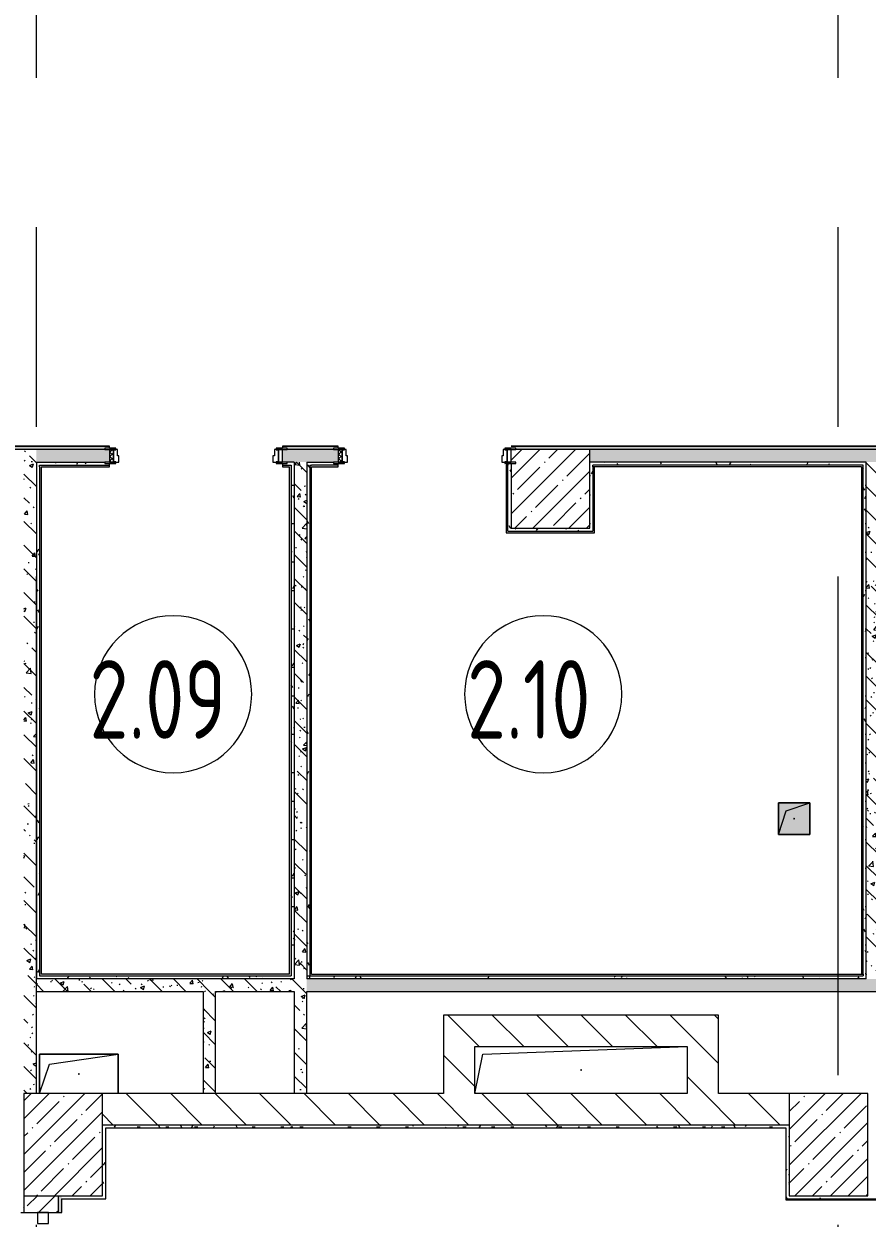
# Model space of a CAD drawing. Header units: millimetres. Extents: x -625 to 415037, y -3642 to 102118.
# Drawn here: x 224252 to 229617, y 10756 to 18359 of the extents above; entities that cross this region are included whole.
import ezdxf

# ---------------------------------------------------------------- set-up
doc = ezdxf.new("R2010")
doc.units = ezdxf.units.MM
doc.linetypes.add('Осевая', pattern=[6350, 1270, -952.5, 3175, -952.5])
for name, color, linetype, lineweight in [('A-AREA-IDEN', 7, 'Continuous', 9), ('A-DOOR-FRAM-2', 7, 'Continuous', 5), ('A-GENM', 7, 'Continuous', 9), ('A-GLAZ-CWMG', 7, 'Continuous', 9), ('A-GLAZ-CWMG-1', 7, 'Continuous', 20), ('A-WALL', 7, 'Continuous', 5), ('I-WALL', 7, 'Continuous', 5), ('S-COLS', 7, 'Continuous', 9), ('S-COLS-1', 7, 'Continuous', 5), ('Оси-2', 7, 'Осевая', 9)]:
    doc.layers.add(name, color=color, linetype=linetype, lineweight=lineweight)
doc.layers.add('A-AREA-PATT-2', color=7, linetype='Continuous', lineweight=5, true_color=0xcde0ef, transparency=1)
for name, color, linetype, lineweight, true_color in [('A-DOOR-1', 7, 'Continuous', 5, 0xc0c0c0), ('A-DOOR-FRAM-1', 7, 'Continuous', 5, 0xc0c0c0), ('A-WALL-1', 9, 'Continuous', 5, 0x808080), ('A-WALL-FNSH-1', 9, 'Continuous', 5, 0x808080)]:
    doc.layers.add(name, color=color, linetype=linetype, lineweight=lineweight, true_color=true_color)
doc.layers.get('A-DOOR-1').off()
doc.styles.add('СПДС', font='ГОСТ тип А.ttf', dxfattribs={"width": 0.9})
pattern_1 = [(135, (148772.12, -0.94), (-141.42136, -141.42136), [])]
pattern_2 = [(135, (148772.12, -0.94), (-150.8683, -150.8683), [213.36, -35.56, 7.112, -35.56]), (135, (148772.12, 149.83), (-150.8683, -150.8683), []), (50, (148772.12, -0.94), (255.05767, -22.3145), [26.67, -293.37]), (355, (148772.12, -0.94), (-49.3404, 267.4791), [21.336, -234.696]), (100.451, (148793.38, -2.8), (205.7195, 245.16356), [22.666, -249.326]), (46.184, (148772.12, 70.18), (379.511, -58.86), [40.005, -440.055]), (96.636, (148803.75, 65.27), (332.3634, 346.3991), [33.999, -373.989]), (351.184, (148772.12, 70.18), (332.3669, 346.3953), [32.004, -352.044]), (21, (148807.68, 52.4), (212.26017, -143.1711), [26.67, -293.37]), (326, (148807.68, 52.4), (86.5224, 257.8632), [21.336, -234.696]), (71.451, (148825.37, 40.47), (298.78395, 114.6901), [22.666, -249.326]), (37.5, (148772.12, -0.94), (4.32385, 118.37751), [6.706, -225.146, 6.706, -231.546, -235.585]), (37.5, (148772.12, -0.94), (4.32385, 118.37751), [-470.103, 6.706, -228.879]), (7.5, (148772.12, -0.94), (93.54758, 140.2533), [6.706, -129.134, 6.706, -219.812, -89.789]), (7.5, (148772.12, -0.94), (93.54758, 140.2533), [-362.356, 6.706, -83.083]), (327.5, (148692.82, -0.94), (189.82734, -8.02019), [6.706, -82.194, 6.706, -270.662, -368.046]), (327.5, (148692.82, -0.94), (189.82734, -8.02019), [-366.268, 6.706, -361.34]), (317.5, (148657.26, -0.94), (207.38114, 35.59764), [6.706, -108.864, 6.706, -177.495, -261.366]), (317.5, (148657.26, -0.94), (207.38114, 35.59764), [-299.771, 6.706, -254.66])]
pattern_3 = [(45, (-371.384, 104.685), (-14.1421, 14.1421), []), (135, (-371.384, 104.685), (-14.1421, -14.1421), [])]
pattern_4 = [(0, (148772.123, -0.94), (243.84, 60.96), [20.117, -162.763, 20.117, -162.763, -975.36]), (0, (148772.123, -0.94), (243.84, 60.96), [-365.76, 20.117, -345.643, 20.117, -162.763, -426.72]), (0, (148772.123, -0.94), (243.84, 60.96), [-914.4, 20.117, -101.803, 20.117, -284.683]), (120, (148863.563, 29.54), (-174.71291, 180.691634), [20.117, -162.763, 20.117, -162.763, -975.36]), (120, (148863.563, 29.54), (-174.71291, 180.691634), [-365.76, 20.117, -345.643, 20.117, -162.763, -426.72]), (120, (148863.563, 29.54), (-174.71291, 180.691634), [-914.4, 20.117, -101.803, 20.117, -284.683]), (240, (148894.043, 151.46), (-69.12709, -241.651634), [20.117, -162.763, 20.117, -162.763, -975.36]), (240, (148894.043, 151.46), (-69.12709, -241.651634), [-365.76, 20.117, -345.643, 20.117, -162.763, -426.72]), (240, (148894.043, 151.46), (-69.12709, -241.651634), [-914.4, 20.117, -101.803, 20.117, -284.683])]

# ---------------------------------------------------------------- blocks, each defined once
blk = doc.blocks.new('BSC_Колонна _Прямоугольная - 650х500-23287315-Объем проектирования 2 этажа')
at = {"layer": 'S-COLS-1'}
h = blk.add_hatch(dxfattribs=at)
h.set_pattern_fill('FP_82', color=256, style=0, pattern_type=2)
h.set_pattern_definition([(135, (11225, -75730), (-114.04925, -114.04925), []), (135, (11225, -75615.95), (-114.04925, -114.04925), [201.612, -40.322, 6.706, -33.617])])
h.paths.add_polyline_path([(325, -250), (325, 250), (-325, 250), (-325, -250)])
for p, q in [((325, 250), (-325, 250)), ((-325, 250), (-325, -250)), ((325, -250), (325, 250)), ((-325, -250), (325, -250))]:
    blk.add_line(p, q, dxfattribs=at)
blk = doc.blocks.new('BSC_Колонна _Прямоугольная - 500х500-V361-Объем проектирования 2 этажа')
at = {"layer": 'S-COLS-1'}
h = blk.add_hatch(dxfattribs=at)
h.set_pattern_fill('FP_111', color=256, style=0, pattern_type=2)
h.set_pattern_definition([(45, (-78830, -15400), (-114.04925, 114.04925), []), (45, (-78715.95, -15400), (-114.04925, 114.04925), [201.613, -40.323, 6.706, -33.617])])
h.paths.add_polyline_path([(236.7, -250), (250, -250), (250, 250), (-250, 250), (-250, 170), (-220, 170), (-220, 162), (-250, 162), (-250, -250), (60.1, -250)])
for p, q in [((250, 250), (-220, 250)), ((250, -250), (250, 250)), ((-250, 162), (-250, -250)), ((-250, -250), (250, -250))]:
    blk.add_line(p, q, dxfattribs=at)
blk = doc.blocks.new('110_Дверь_СКБ_1Ст_Внутренняя1 - Д-4 _л_ 1100x2100h_су мгн-32399984-Объем проектирования 2 этажа')
at = {"layer": 'A-DOOR-FRAM-2'}
h = blk.add_hatch(dxfattribs=at)
h.set_pattern_fill('FP_200', color=256, style=0, pattern_type=2)
h.set_pattern_definition(pattern_3)
h.paths.add_polyline_path([(-512.5, -40), (-512.5, 40), (-537.5, 40), (-537.5, -40)])
at = {"layer": 'A-DOOR-FRAM-1'}
for p, q in [((-497.5, 48), (-567.5, 48)), ((-567.5, 48), (-567.5, 40)), ((-567.5, 40), (-497.5, 40)), ((-512.5, 40), (-537.5, 40)), ((-537.5, 40), (-537.5, -40)), ((-487.5, 40), (-512.5, 40)), ((-512.5, 40), (-512.5, -40)), ((-512.5, -40), (-512.5, 40)), ((-497.5, 40), (-512.5, 40)), ((-512.5, 40), (-512.5, 39)), ((-512.5, 39), (-497.5, 39)), ((-497.5, 40), (-497.5, 48)), ((-497.5, 39), (-497.5, 40)), ((-487.5, 0), (-487.5, 40)), ((-477.5, 0), (-487.5, 0)), ((-477.5, -40), (-477.5, 0)), ((512.5, 0), (502.5, 0)), ((502.5, 0), (502.5, -40)), ((512.5, 40), (512.5, 0)), ((537.5, 40), (512.5, 40)), ((592.5, 48), (522.5, 48)), ((522.5, 48), (522.5, 40)), ((537.5, 40), (522.5, 40)), ((522.5, 40), (522.5, 39)), ((522.5, 40), (592.5, 40)), ((522.5, 39), (537.5, 39)), ((537.5, -40), (537.5, 40)), ((562.5, 40), (537.5, 40)), ((537.5, 40), (537.5, -40)), ((537.5, 39), (537.5, 40)), ((562.5, -40), (562.5, 40)), ((592.5, 40), (592.5, 48)), ((-497.5, -40), (-567.5, -40)), ((-567.5, -40), (-567.5, -48)), ((-567.5, -48), (-497.5, -48)), ((-537.5, -40), (-512.5, -40)), ((-497.5, -39), (-512.5, -39)), ((-512.5, -39), (-512.5, -40)), ((-512.5, -40), (-477.5, -40)), ((-512.5, -40), (-497.5, -40)), ((-497.5, -40), (-497.5, -39)), ((-497.5, -48), (-497.5, -40)), ((502.5, -40), (537.5, -40)), ((537.5, -39), (522.5, -39)), ((522.5, -39), (522.5, -40)), ((522.5, -40), (537.5, -40)), ((592.5, -40), (522.5, -40)), ((522.5, -40), (522.5, -48)), ((522.5, -48), (592.5, -48)), ((537.5, -40), (537.5, -39)), ((537.5, -40), (562.5, -40)), ((592.5, -48), (592.5, -40))]:
    blk.add_line(p, q, dxfattribs=at)
blk = doc.blocks.new('GM_Отверстие прямоугольное _в плите_ - Отверстие-V381-Объем проектирования 2 этажа')
at = {"layer": 'A-GENM'}
for p, q in [((-250, -125), (-250, 125)), ((-250, 125), (250, 125)), ((250, 125), (-250, 125)), ((-250, 125), (-250, -125)), ((-187.5, 62.5), (250, 125)), ((250, 125), (250, -125)), ((250, -125), (250, 125)), ((-250, -125), (-187.5, 62.5))]:
    blk.add_line(p, q, dxfattribs=at)
for start, end in [(360, 180), (180, 360)]:
    blk.add_arc((0, 0), 2.5, start, end, dxfattribs=at)
blk = doc.blocks.new('GM_Отверстие прямоугольное _в плите_ - Отверстие-V379-Объем проектирования 2 этажа')
at = {"layer": 'A-GENM'}
for p, q in [((-100, -100), (-100, 100)), ((-100, 100), (100, 100)), ((100, 100), (-100, 100)), ((-100, 100), (-100, -100)), ((-50, 50), (100, 100)), ((100, 100), (100, -100)), ((100, -100), (100, 100)), ((-100, -100), (-50, 50)), ((100, -100), (-100, -100)), ((-100, -100), (100, -100))]:
    blk.add_line(p, q, dxfattribs=at)
for start, end in [(360, 180), (180, 360)]:
    blk.add_arc((0, 0), 2.5, start, end, dxfattribs=at)
blk = doc.blocks.new('110_Дверь_СКБ_1Ст_Внутренняя1 - Д-5 _л_ 1100x2100h_су мгн EIW30-32897889-Объем проектирования 2 этажа')
at = {"layer": 'A-DOOR-FRAM-2'}
h = blk.add_hatch(dxfattribs=at)
h.set_pattern_fill('FP_200', color=256, style=0, pattern_type=2)
h.set_pattern_definition(pattern_3)
h.paths.add_polyline_path([(-537.5, -40), (-512.5, -39), (-512.5, 40), (-537.5, 40), (-537.5, -39)])
at = {"layer": 'A-DOOR-FRAM-1'}
for p, q in [((-497.5, 48), (-567.5, 48)), ((-567.5, 48), (-567.5, 40)), ((-567.5, 40), (-497.5, 40)), ((-512.5, 40), (-537.5, 40)), ((-537.5, 40), (-537.5, -40)), ((-487.5, 40), (-512.5, 40)), ((-512.5, 40), (-512.5, -40)), ((-512.5, -40), (-512.5, 40)), ((-497.5, 40), (-512.5, 40)), ((-512.5, 40), (-512.5, 39)), ((-512.5, 39), (-497.5, 39)), ((-497.5, 40), (-497.5, 48)), ((-497.5, 39), (-497.5, 40)), ((-487.5, 0), (-487.5, 40)), ((-477.5, 0), (-487.5, 0)), ((-477.5, -40), (-477.5, 0)), ((512.5, 0), (502.5, 0)), ((502.5, 0), (502.5, -40)), ((512.5, 40), (512.5, 0)), ((537.5, 40), (512.5, 40)), ((592.5, 48), (522.5, 48)), ((522.5, 48), (522.5, 40)), ((537.5, 40), (522.5, 40)), ((522.5, 40), (522.5, 39)), ((522.5, 40), (592.5, 40)), ((522.5, 39), (537.5, 39)), ((537.5, -40), (537.5, 40)), ((562.5, 40), (537.5, 40)), ((537.5, 40), (537.5, -40)), ((537.5, 39), (537.5, 40)), ((562.5, -40), (562.5, 40)), ((592.5, 40), (592.5, 48)), ((-497.5, -40), (-567.5, -40)), ((-567.5, -40), (-567.5, -48)), ((-567.5, -48), (-497.5, -48)), ((-537.5, -40), (-512.5, -40)), ((-497.5, -39), (-512.5, -39)), ((-512.5, -39), (-512.5, -40)), ((-512.5, -40), (-477.5, -40)), ((-512.5, -40), (-497.5, -40)), ((-497.5, -40), (-497.5, -39)), ((-497.5, -48), (-497.5, -40)), ((502.5, -40), (537.5, -40)), ((537.5, -39), (522.5, -39)), ((522.5, -39), (522.5, -40)), ((522.5, -40), (537.5, -40)), ((592.5, -40), (522.5, -40)), ((522.5, -40), (522.5, -48)), ((522.5, -48), (592.5, -48)), ((537.5, -40), (537.5, -39)), ((537.5, -40), (562.5, -40)), ((592.5, -48), (592.5, -40))]:
    blk.add_line(p, q, dxfattribs=at)
blk = doc.blocks.new('GM_Отверстие прямоугольное _в плите_ - Отверстие-23877123-Объем проектирования 2 этажа')
at = {"layer": 'A-GENM'}
for p, q in [((-675, -150), (-625, 100)), ((-625, 100), (675, 150))]:
    blk.add_line(p, q, dxfattribs=at)
for start, end in [(360, 180), (180, 360)]:
    blk.add_arc((0, 0), 2.5, start, end, dxfattribs=at)
blk = doc.blocks.new('BSC_Колонна _Прямоугольная - 650х500-V424-Объем проектирования 2 этажа')
at = {"layer": 'S-COLS-1'}
h = blk.add_hatch(dxfattribs=at)
h.set_pattern_fill('FP_173', color=256, style=0, pattern_type=2)
h.set_pattern_definition([(135, (11225, -80600), (-114.04925, -114.04925), []), (135, (11225, -80485.95), (-114.04925, -114.04925), [201.612, -40.322, 6.706, -33.617])])
h.paths.add_polyline_path([(325, -250), (325, 250), (-325, 250), (-325, -250), (105, -250)])
for p, q in [((325, 250), (-325, 250)), ((-325, 250), (-325, -250)), ((325, -250), (325, 250)), ((-325, -250), (325, -250))]:
    blk.add_line(p, q, dxfattribs=at)
blk = doc.blocks.new('Прямоугольный импост - 50 x 70 мм-31927764-Объем проектирования 2 этажа')
at = {"layer": 'A-GLAZ-CWMG-1'}
for p, q in [((-70, 35), (0, 35)), ((-70, -35), (-70, 35)), ((0, 35), (0, -35)), ((0, -35), (-70, -35))]:
    blk.add_line(p, q, dxfattribs=at)
blk = doc.blocks.new('Марка_Помещения - Номер-25198446-Объем проектирования 2 этажа')
at = {"layer": 'A-AREA-IDEN'}
for start, end in [(360, 180), (180, 360)]:
    blk.add_arc((0, 0), 2.5, start, end, dxfattribs=at)

msp = doc.modelspace()

# ---------------------------------------------------------------- hatches: boundary and pattern name
at = {"layer": 'A-AREA-PATT-2'}
for points in [[(224363.1, 12304.6), (225946.4, 12304.6), (225946.4, 15543.6), (225896.9, 15543.6), (225896.9, 15538.1), (225940.9, 15538.1), (225940.9, 12310.1), (224363.1, 12310.1), (224363.1, 15538.1), (224796.9, 15538.1), (224796.9, 15543.6), (224357.6, 15543.6), (224357.6, 12304.6)], [(229622.1, 10871.1), (230901.6, 10871.1), (230901.6, 10875.1), (229102.1, 10875.1), (229102.3, 10871.1), (229126.6, 10871.1)]]:
    msp.add_hatch(color=256, dxfattribs=at).paths.add_polyline_path(points)
h = msp.add_hatch(color=256, dxfattribs=at)
h.paths.add_polyline_path([(226077.4, 12304.6), (229586.4, 12304.6), (229586.4, 15543.6), (227877.6, 15543.6), (227877.6, 15123.6), (227326.6, 15123.6), (227326.6, 15543.6), (227321.1, 15543.6), (227321.1, 15118.1), (227883.1, 15118.1), (227883.1, 15538.1), (229580.9, 15538.1), (229580.9, 12310.1), (226082.9, 12310.1), (226082.9, 15538.1), (226252.1, 15538.1), (226250.6, 15543.6), (226077.4, 15543.6), (226077.4, 12305.4)])
h.paths.add_polyline_path([(229107.7, 13199.1), (229252.9, 13199.1), (229252.9, 13399.1), (229052.9, 13399.1), (229052.9, 13199.1)])
at = {"layer": 'I-WALL'}
h = msp.add_hatch(dxfattribs=at)
h.set_pattern_fill('FP_191', color=256, style=0, pattern_type=2)
h.set_pattern_definition(pattern_4)
h.paths.add_polyline_path([(229830.5, 15649.1), (230222.1, 15649.3), (230222.1, 15657.1), (230252.1, 15657.1), (230252.1, 15669.1), (227352.1, 15669.1), (227352.1, 15657.1), (227382.1, 15657.1), (227382.1, 15649.1), (229611.9, 15649.1)])
h.paths.add_polyline_path([(231772.1, 15649.1), (231772.1, 15669.1), (231352.1, 15669.1), (231352.1, 15657.1), (231382.1, 15657.1), (231382.1, 15649.1), (231392.5, 15649.1)])
h.paths.add_polyline_path([(224252.1, 15649.1), (224766.9, 15649.1), (224766.9, 15657.1), (224796.9, 15657.1), (224796.9, 15669.1), (222312.1, 15669.1), (222312.1, 15649.1), (223325.8, 15649.1)])
h.paths.add_polyline_path([(226222.1, 15649.1), (226222.1, 15657.1), (226252.1, 15657.1), (226252.1, 15669.1), (225896.9, 15669.1), (225896.9, 15657.1), (225926.9, 15657.1), (225926.9, 15649.1), (226216.8, 15649.1)])
h = msp.add_hatch(dxfattribs=at)
h.set_pattern_fill('FP_41', color=256, style=0, pattern_type=2)
h.set_pattern_definition(pattern_2)
h.paths.add_polyline_path([(224332.1, 11549.1), (224331.9, 15649.1), (224252.1, 15649.1), (224252.1, 11549.1)])
h = msp.add_hatch(dxfattribs=at)
h.set_pattern_fill('FP_41', color=256, style=0, pattern_type=2)
h.set_pattern_definition(pattern_2)
h.paths.add_polyline_path([(232732.2, 15569.1), (232972.1, 15569.3), (232972.1, 15649.1), (231352.1, 15649.1), (231352.1, 15569.1), (232197.2, 15569.1)])
h.paths.add_polyline_path([(230252.1, 15569.1), (230252.1, 15649.1), (227852.1, 15649.1), (227852.1, 15569.1), (230222.1, 15569.1)])
h.paths.add_polyline_path([(226252.1, 15569.1), (226252.1, 15649.1), (225896.9, 15649.1), (225896.9, 15569.1), (226222.1, 15569.1)])
h.paths.add_polyline_path([(224796.9, 15569.1), (224796.9, 15649.1), (224332.1, 15649.1), (224332.1, 15569.1), (224771.3, 15569.1)])
h = msp.add_hatch(dxfattribs=at)
h.set_pattern_fill('FP_191', color=256, style=0, pattern_type=2)
h.set_pattern_definition(pattern_4)
h.paths.add_polyline_path([(225951.9, 15549.1), (225951.9, 15569.1), (225926.9, 15569), (225926.9, 15561.1), (225896.9, 15561.1), (225896.9, 15549.1), (225940.9, 15549.1)])
h.paths.add_polyline_path([(224352.1, 15549.1), (224796.9, 15549.1), (224796.9, 15561.1), (224766.9, 15561.1), (224766.9, 15569.1), (224332.1, 15569.1), (224332.1, 15549.1)])
h = msp.add_hatch(dxfattribs=at)
h.set_pattern_fill('FP_191', color=256, style=0, pattern_type=2)
h.set_pattern_definition(pattern_4)
h.paths.add_polyline_path([(224352.1, 12279.1), (224352.1, 15549.1), (224332.1, 15549.1), (224332.1, 12279.1)])
h = msp.add_hatch(dxfattribs=at)
h.set_pattern_fill('FP_191', color=256, style=0, pattern_type=2)
h.set_pattern_definition(pattern_4)
h.paths.add_polyline_path([(225951.9, 12279.1), (225971.9, 12279.1), (225971.9, 15569.1), (225951.9, 15569.1), (225951.9, 12290.1)])
h = msp.add_hatch(dxfattribs=at)
h.set_pattern_fill('FP_41', color=256, style=0, pattern_type=2)
h.set_pattern_definition(pattern_2)
h.paths.add_polyline_path([(226051.9, 11549.1), (226051.9, 15569.1), (225971.9, 15569.1), (225971.9, 11549.1)])
h = msp.add_hatch(dxfattribs=at)
h.set_pattern_fill('FP_191', color=256, style=0, pattern_type=2)
h.set_pattern_definition(pattern_4)
h.paths.add_polyline_path([(226216.8, 15549.1), (226252.1, 15549.1), (226251.6, 15561.1), (226222.1, 15561.1), (226222.1, 15569.1), (226051.9, 15569.1), (226051.9, 15549.1), (226082.9, 15549.1)])
h = msp.add_hatch(dxfattribs=at)
h.set_pattern_fill('FP_191', color=256, style=0, pattern_type=2)
h.set_pattern_definition(pattern_4)
h.paths.add_polyline_path([(226071.9, 12279.1), (226071.9, 15549.1), (226051.9, 15549.1), (226053.1, 12297.9), (226059.6, 12291.3)])
h = msp.add_hatch(dxfattribs=at)
h.set_pattern_fill('FP_191', color=256, style=0, pattern_type=2)
h.set_pattern_definition(pattern_4)
h.paths.add_polyline_path([(227332.1, 15149.1), (227352.1, 15149.1), (227352.1, 15561.1), (227332.1, 15561.1), (227332.1, 15149.9)])
h = msp.add_hatch(dxfattribs=at)
h.set_pattern_fill('FP_191', color=256, style=0, pattern_type=2)
h.set_pattern_definition(pattern_4)
h.paths.add_polyline_path([(229107.7, 15549.1), (229591.9, 15549.1), (229591.8, 15569.1), (227852.1, 15569.1), (227852.1, 15549.1), (228103, 15549.1)])
h = msp.add_hatch(dxfattribs=at)
h.set_pattern_fill('FP_191', color=256, style=0, pattern_type=2)
h.set_pattern_definition(pattern_4)
h.paths.add_polyline_path([(227872.1, 15129.1), (227872.1, 15549.1), (227852.1, 15549.1), (227852.1, 15129.1), (227864.4, 15129.1)])
h = msp.add_hatch(dxfattribs=at)
h.set_pattern_fill('FP_191', color=256, style=0, pattern_type=2)
h.set_pattern_definition(pattern_4)
h.paths.add_polyline_path([(229611.9, 12299.1), (229611.9, 12299.2), (229611.9, 15569.1), (229591.9, 15569.1), (229591.9, 12299.1), (229599.7, 12299.1)])
h = msp.add_hatch(dxfattribs=at)
h.set_pattern_fill('FP_41', color=256, style=0, pattern_type=2)
h.set_pattern_definition(pattern_2)
h.paths.add_polyline_path([(229611.9, 12279.1), (229691.9, 12280.9), (229691.9, 15569.1), (229611.9, 15569.1), (229611.9, 12299.1)])
h = msp.add_hatch(dxfattribs=at)
h.set_pattern_fill('FP_191', color=256, style=0, pattern_type=2)
h.set_pattern_definition(pattern_4)
h.paths.add_polyline_path([(227852.1, 15129.1), (227852.1, 15149.1), (227332.1, 15149.1), (227332.1, 15129.1), (227839.6, 15129.1)])
h = msp.add_hatch(dxfattribs=at)
h.set_pattern_fill('FP_41', color=256, style=0, pattern_type=2)
h.set_pattern_definition(pattern_2)
h.paths.add_polyline_path([(225944.5, 12199.1), (225971.9, 12199.1), (225971.9, 12279.1), (224332.1, 12279.1), (224332.1, 12199.1), (225927, 12199.1)])
h = msp.add_hatch(dxfattribs=at)
h.set_pattern_fill('FP_191', color=256, style=0, pattern_type=2)
h.set_pattern_definition(pattern_4)
h.paths.add_polyline_path([(224352.1, 12279.1), (225951.9, 12279.1), (225951.9, 12299.1), (224352.1, 12299), (224352.1, 12290.1)])
h = msp.add_hatch(dxfattribs=at)
h.set_pattern_fill('FP_191', color=256, style=0, pattern_type=2)
h.set_pattern_definition(pattern_4)
h.paths.add_polyline_path([(229611.9, 12279.1), (229611.9, 12299.1), (226071.9, 12299.1), (226071.9, 12279.1), (229611.4, 12279.1)])
h.paths.add_polyline_path([(226051.9, 12279.1), (226071.9, 12279.1), (226051.9, 12299.1)])
h = msp.add_hatch(dxfattribs=at)
h.set_pattern_fill('FP_41', color=256, style=0, pattern_type=2)
h.set_pattern_definition(pattern_2)
h.paths.add_polyline_path([(232197.2, 12199.1), (233252.1, 12199.1), (233252.1, 12279.1), (226051.9, 12278.9), (226051.9, 12199.1), (231998.7, 12199.1)])
h = msp.add_hatch(dxfattribs=at)
h.set_pattern_fill('FP_41', color=256, style=0, pattern_type=2)
h.set_pattern_definition(pattern_2)
h.paths.add_polyline_path([(225471.9, 11549.1), (225471.9, 12199.1), (225391.9, 12199.1), (225391.9, 11549.1)])
h = msp.add_hatch(dxfattribs=at)
h.set_pattern_fill('FP_23', color=256, style=0, pattern_type=2)
h.set_pattern_definition(pattern_1)
h.paths.add_polyline_path([(226922.1, 11549.1), (227122.1, 11549.1), (227122.1, 12049.1), (226922.1, 12049.1), (226922.1, 11648.9)])
h = msp.add_hatch(dxfattribs=at)
h.set_pattern_fill('FP_23', color=256, style=0, pattern_type=2)
h.set_pattern_definition(pattern_1)
h.paths.add_polyline_path([(227122.1, 11849.1), (228472.1, 11849.1), (228472.1, 12049.1), (227122.1, 12049.1), (227122.1, 11856.1)])
h = msp.add_hatch(dxfattribs=at)
h.set_pattern_fill('FP_23', color=256, style=0, pattern_type=2)
h.set_pattern_definition(pattern_1)
h.paths.add_polyline_path([(228472.1, 11549.1), (228672.1, 11549.1), (228672.1, 12049.1), (228472.1, 12049.1), (228472.1, 11642.1)])
h = msp.add_hatch(dxfattribs=at)
h.set_pattern_fill('FP_23', color=256, style=0, pattern_type=2)
h.set_pattern_definition(pattern_1)
h.paths.add_polyline_path([(228470.1, 11349.1), (229122.1, 11349.1), (229122.1, 11549.1), (224752.1, 11549.1), (224752.1, 11349.1), (227662.3, 11349.1)])
h = msp.add_hatch(dxfattribs=at)
h.set_pattern_fill('FP_191', color=256, style=0, pattern_type=2)
h.set_pattern_definition(pattern_4)
h.paths.add_polyline_path([(225971.9, 11329.1), (229101.1, 11329.1), (229102.1, 11349.1), (224752.1, 11349.1), (224752.1, 11329.1), (225852.6, 11329.1)])
h = msp.add_hatch(dxfattribs=at)
h.set_pattern_fill('FP_191', color=256, style=0, pattern_type=2)
h.set_pattern_definition(pattern_4)
h.paths.add_polyline_path([(224772.1, 10879.1), (224771.3, 11328.1), (224752.1, 11328.1), (224752.1, 10879.1), (224771.3, 10879.1)])
h = msp.add_hatch(dxfattribs=at)
h.set_pattern_fill('FP_191', color=256, style=0, pattern_type=2)
h.set_pattern_definition(pattern_4)
h.paths.add_polyline_path([(229102.1, 10899.1), (229122.1, 10899.1), (229122.1, 11349.1), (229102.1, 11347), (229102.1, 11226.6)])
h = msp.add_hatch(dxfattribs=at)
h.set_pattern_fill('FP_191', color=256, style=0, pattern_type=2)
h.set_pattern_definition(pattern_4)
h.paths.add_polyline_path([(224252.1, 8299.1), (224252.1, 9351.3), (224232.1, 9351.3), (224232.1, 8300.1)])
h.paths.add_polyline_path([(224252.1, 10791.3), (224252.1, 10899.1), (224232.1, 10899.1), (224232.1, 10791.3)])
h = msp.add_hatch(dxfattribs=at)
h.set_pattern_fill('FP_1', color=256, style=0, pattern_type=2)
h.set_pattern_definition([(45, (148772.12, -0.94), (-114.04925, 114.04925), []), (45, (148886.17, -0.94), (-114.04925, 114.04925), [201.612, -40.322, 6.706, -33.617])])
h.paths.add_polyline_path([(224252.1, 7899.1), (224472.1, 7899.1), (224472.1, 9351.3), (224252.1, 9351.3), (224252.1, 8199.1)])
h.paths.add_polyline_path([(224472.1, 10791.3), (224472.1, 10899.1), (224252.1, 10899.1), (224252.1, 10791.3), (224429, 10791.3)])
h = msp.add_hatch(dxfattribs=at)
h.set_pattern_fill('FP_191', color=256, style=0, pattern_type=2)
h.set_pattern_definition(pattern_4)
h.paths.add_polyline_path([(224472.1, 4129.1), (224492.1, 4129.1), (224492.1, 4144.1), (224472.4, 4129.2)])
h.paths.add_polyline_path([(224472.1, 4129.1), (224492.1, 4145.1), (224492.1, 9351.3), (224472.1, 9351.3), (224472.1, 4144.1)])
h.paths.add_polyline_path([(224472.1, 10791.3), (224492.1, 10791.3), (224492.1, 10878.1), (224472.1, 10899.1), (224472.1, 10828.9)])
h.paths.add_polyline_path([(224492.1, 10879.1), (224492.1, 10899.1), (224472.1, 10899.1)])
h = msp.add_hatch(dxfattribs=at)
h.set_pattern_fill('FP_191', color=256, style=0, pattern_type=2)
h.set_pattern_definition(pattern_4)
h.paths.add_polyline_path([(233231.1, 10879.1), (233232.1, 10899.1), (229102.1, 10899.1), (229102.1, 10879.1), (233020.9, 10879.1)])

# ---------------------------------------------------------------- linework, layer by layer
at = {"layer": 'A-WALL'}
for p, q in [((226222.1, 15649.1), (225926.9, 15649.1)), ((229830.5, 15649.1), (227852.1, 15649.1)), ((224332.1, 15569.1), (224766.9, 15569.1)), ((224332.1, 15569.1), (224332.1, 12279.1)), ((224352.1, 15549.1), (224796.9, 15549.1)), ((225971.9, 15569.1), (225926.9, 15569.1)), ((225971.9, 15569.1), (225971.9, 12279.1)), ((226051.9, 15569.1), (226222.1, 15569.1)), ((226051.9, 15569.1), (226051.9, 12279.1)), ((229611.9, 15569.1), (227852.1, 15569.1)), ((229591.9, 15549.1), (227872.1, 15549.1)), ((229611.9, 12279.1), (229611.9, 15569.1)), ((225971.9, 12279.1), (224332.1, 12279.1)), ((224352.1, 12299.1), (225951.9, 12299.1)), ((226051.9, 12299.1), (229591.9, 12299.1)), ((229611.9, 12279.1), (226051.9, 12279.1)), ((229591.9, 12310.1), (229591.9, 12299.1)), ((229122.1, 11349.1), (224752.1, 11349.1)), ((229102.1, 11329.1), (224772.1, 11329.1)), ((229102.1, 10899.1), (229102.1, 11329.1)), ((224252.1, 10899.1), (224252.1, 10791.3)), ((224492.1, 10879.1), (224492.1, 10791.3))]:
    msp.add_line(p, q, dxfattribs=at)
at = {"layer": 'A-WALL-1'}
for p, q in [((224796.9, 15669.1), (222292.1, 15669.1)), ((224796.9, 15657.1), (224796.9, 15669.1)), ((226252.1, 15669.1), (225896.9, 15669.1)), ((225896.9, 15669.1), (225896.9, 15657.1)), ((226252.1, 15657.1), (226252.1, 15669.1)), ((230252.1, 15669.1), (227352.1, 15669.1)), ((224766.9, 15649.1), (222812.1, 15649.1)), ((224352.1, 15538.1), (224352.1, 15549.1)), ((224796.9, 15549.1), (224796.9, 15561.1)), ((225896.9, 15561.1), (225896.9, 15549.1)), ((225896.9, 15549.1), (225951.9, 15549.1)), ((225951.9, 15549.1), (225951.9, 12299.1)), ((226071.9, 15549.1), (226082.9, 15549.1)), ((226252.1, 15549.1), (226252.1, 15561.1)), ((227332.1, 15561.1), (227332.1, 15549.1)), ((227872.1, 15538.1), (227872.1, 15549.1)), ((227332.1, 15129.1), (227872.1, 15129.1)), ((226071.9, 12279.1), (226071.9, 12299.1)), ((224332.1, 11549.1), (224332.1, 12199.1)), ((224332.1, 12199.1), (225391.9, 12199.1)), ((225391.9, 12199.1), (225391.9, 11549.1)), ((225471.9, 12199.1), (225971.9, 12199.1)), ((225471.9, 11549.1), (225471.9, 12199.1)), ((225971.9, 12199.1), (225971.9, 11549.1)), ((226051.9, 11549.1), (226051.9, 12199.1)), ((226051.9, 12199.1), (233252.1, 12199.1)), ((226922.1, 12049.1), (226922.1, 11549.1)), ((228672.1, 12049.1), (226922.1, 12049.1)), ((228672.1, 11549.1), (228672.1, 12049.1)), ((227122.1, 11549.1), (227122.1, 11849.1)), ((227122.1, 11849.1), (228472.1, 11849.1)), ((228472.1, 11849.1), (228472.1, 11549.1)), ((226922.1, 11549.1), (224752.1, 11549.1)), ((228472.1, 11549.1), (227122.1, 11549.1)), ((229122.1, 11549.1), (228672.1, 11549.1)), ((224772.1, 11328.1), (224772.1, 11329.1)), ((224472.1, 10791.3), (224472.1, 10899.1)), ((224492.1, 10879.1), (224772.1, 10879.1)), ((224232.1, 10791.3), (224492.1, 10791.3))]:
    msp.add_line(p, q, dxfattribs=at)
at = {"layer": 'A-WALL-FNSH-1'}
for p, q in [((224796.9, 15670.1), (222291.1, 15670.1)), ((224796.9, 15669.1), (224796.9, 15670.1)), ((226252.1, 15670.1), (225896.9, 15670.1)), ((225896.9, 15670.1), (225896.9, 15669.1)), ((226252.1, 15669.1), (226252.1, 15670.1)), ((230252.1, 15670.1), (227352.1, 15670.1)), ((224352.1, 15538.1), (224352.1, 12299.1)), ((224363.1, 15538.1), (224796.9, 15538.1)), ((224363.1, 12310.1), (224363.1, 15538.1)), ((224796.9, 15538.1), (224796.9, 15549.1)), ((225896.9, 15549.1), (225896.9, 15538.1)), ((225896.9, 15538.1), (225940.9, 15538.1)), ((225940.9, 15538.1), (225940.9, 12310.1)), ((226071.9, 15549.1), (226071.9, 12299.1)), ((226252.1, 15549.1), (226082.9, 15549.1)), ((226082.9, 12310.1), (226082.9, 15538.1)), ((226082.9, 15538.1), (226252.1, 15538.1)), ((226252.1, 15538.1), (226252.1, 15549.1)), ((227332.1, 15549.1), (227321.1, 15549.1)), ((227321.1, 15549.1), (227321.1, 15118.1)), ((227332.1, 15129.1), (227332.1, 15549.1)), ((227872.1, 15538.1), (227872.1, 15129.1)), ((229580.9, 15538.1), (227872.1, 15538.1)), ((227883.1, 15118.1), (227883.1, 15538.1)), ((229580.9, 15538.1), (229580.9, 12310.1)), ((229591.9, 12310.1), (229591.9, 15549.1)), ((227321.1, 15118.1), (227883.1, 15118.1)), ((225940.9, 12310.1), (224363.1, 12310.1)), ((226082.9, 12310.1), (229591.9, 12310.1)), ((224772.1, 11328.1), (224772.1, 10879.1)), ((229101.1, 11328.1), (224772.1, 11328.1)), ((224773.1, 10878.1), (224773.1, 11328.1)), ((229101.1, 10871.1), (229101.1, 11329.1)), ((224493.1, 10878.1), (224773.1, 10878.1)), ((224493.1, 10791.3), (224493.1, 10878.1)), ((229102.1, 10879.1), (229102.1, 10899.1)), ((229101.1, 10871.1), (229102.1, 10871.1)), ((224492.1, 10791.3), (224493.1, 10791.3))]:
    msp.add_line(p, q, dxfattribs=at)
at = {"layer": 'I-WALL'}
for p, q in [((229102.1, 10879.1), (230901.6, 10879.1)), ((229102.1, 10879.1), (229102.1, 10878.1)), ((230901.6, 10871.1), (229102.1, 10871.1))]:
    msp.add_line(p, q, dxfattribs=at)
at = {"layer": 'Оси-2'}
for p, q in [((224332.1, 3093.7), (224332.1, 22578.1)), ((224332.1, 3092.8), (224332.1, 22577.1)), ((229432.1, 3093.7), (229432.1, 22390.1)), ((229432.1, 3092.8), (229432.1, 22389.2))]:
    msp.add_line(p, q, dxfattribs=at)

# ---------------------------------------------------------------- block references
at = {"layer": 'A-AREA-IDEN', "xscale": 199.9999999999999, "yscale": 199.9999999999999, "zscale": 199.9999999999999}
for p in [(225201.4, 14091.1), (227556.2, 14091.1)]:
    msp.add_blockref('Марка_Помещения - Номер-25198446-Объем проектирования 2 этажа', p, dxfattribs=at)
at = {"layer": 'A-DOOR-1'}
for name, p in [('110_Дверь_СКБ_1Ст_Внутренняя1 - Д-5 _л_ 1100x2100h_су мгн EIW30-32897889-Объем проектирования 2 этажа', (225334.4, 15609.1)), ('110_Дверь_СКБ_1Ст_Внутренняя1 - Д-4 _л_ 1100x2100h_су мгн-32399984-Объем проектирования 2 этажа', (226789.6, 15609.1))]:
    msp.add_blockref(name, p, dxfattribs=at)
at = {"layer": 'A-GENM'}
for name, p in [('GM_Отверстие прямоугольное _в плите_ - Отверстие-V379-Объем проектирования 2 этажа', (229152.9, 13299.1)), ('GM_Отверстие прямоугольное _в плите_ - Отверстие-V381-Объем проектирования 2 этажа', (224602.1, 11674.1)), ('GM_Отверстие прямоугольное _в плите_ - Отверстие-23877123-Объем проектирования 2 этажа', (227797.1, 11699.1))]:
    msp.add_blockref(name, p, dxfattribs=at)
at = {"layer": 'A-GLAZ-CWMG', "extrusion": (0, 0, -1), "rotation": 90.00000000000004}
msp.add_blockref('Прямоугольный импост - 50 x 70 мм-31927764-Объем проектирования 2 этажа', (-224373.1, 10791.3), dxfattribs=at)
at = {"layer": 'S-COLS'}
msp.add_blockref('BSC_Колонна _Прямоугольная - 500х500-V361-Объем проектирования 2 этажа', (227602.1, 15399.1), dxfattribs=at)
at = {"layer": 'S-COLS', "rotation": 270.0000000000007}
for name, p in [('BSC_Колонна _Прямоугольная - 650х500-23287315-Объем проектирования 2 этажа', (224502.1, 11224.1)), ('BSC_Колонна _Прямоугольная - 650х500-V424-Объем проектирования 2 этажа', (229372.1, 11224.1))]:
    msp.add_blockref(name, p, dxfattribs=at)

# ---------------------------------------------------------------- texts
at = {"layer": 'A-AREA-IDEN', "char_height": 500, "attachment_point": 1, "style": 'СПДС'}
for s, insert, width in [('2.09', (224669.9, 14308.3), 1327.594), ('2.10', (227072.4, 14308.3), 1212.151)]:
    msp.add_mtext(s, dxfattribs=dict(at, insert=insert, width=width))

doc.saveas('drawing.dxf')
